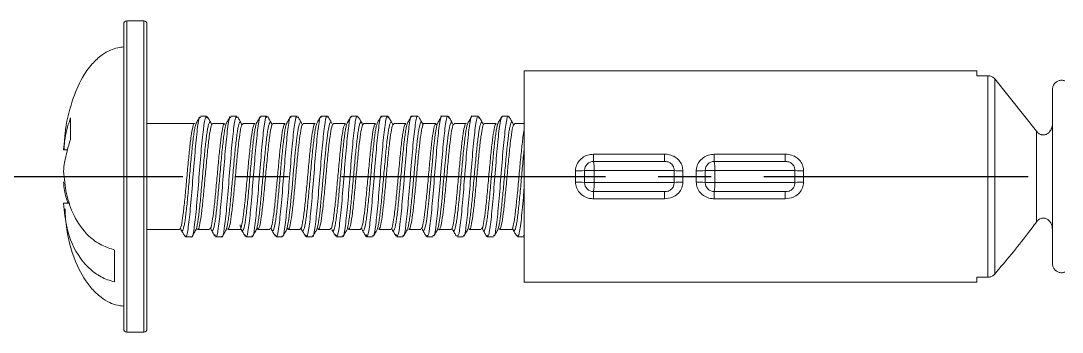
# Model space of a CAD drawing. Extents: x -3678 to -3207, y -2945 to -2057.
# Drawn here: x -3344.79 to -3310.29, y -2921.49 to -2911.19 of the extents above; entities that cross this region are included whole.
import ezdxf

# ---------------------------------------------------------------- set-up
doc = ezdxf.new("R2010")
doc.units = 0
doc.header["$LTSCALE"] = 7
doc.linetypes.add('CENTER', pattern=[2, 1.25, -0.25, 0.25, -0.25])
doc.layers.get('0').update_dxf_attribs({"color": 2, "linetype": 'CONTINUOUS'})

# ---------------------------------------------------------------- blocks, each defined once
blk = doc.blocks.new('A$C02AA7BA4')
at = {"color": 7, "linetype": 'Continuous', "lineweight": 15}
for p, q in [((0.998, 0.05), (0.998, 5.1)), ((1.333, 5.15), (1.048, 5.15)), ((1.383, 5.1), (1.383, 0.781)), ((0.117, 3.544), (0.117, 3.189)), ((2.17, 3.45), (1.383, 3.45)), ((2.371, 3.575), (2.271, 3.575)), ((2.67, 3.45), (2.472, 3.45)), ((2.871, 3.574), (2.771, 3.574)), ((3.17, 3.45), (2.972, 3.45)), ((3.371, 3.575), (3.271, 3.575)), ((3.67, 3.45), (3.472, 3.45)), ((3.871, 3.575), (3.771, 3.575)), ((4.17, 3.45), (3.972, 3.45)), ((4.67, 3.45), (4.472, 3.45)), ((5.17, 3.45), (4.972, 3.45)), ((5.67, 3.45), (5.472, 3.45)), ((6.17, 3.45), (5.972, 3.45)), ((6.67, 3.45), (6.472, 3.45)), ((7.17, 3.45), (6.972, 3.45)), ((7.631, 3.45), (7.472, 3.45)), ((0.072, 3.017), (0, 3.017)), ((0.105, 2.133), (0, 2.133)), ((1.383, 1.7), (1.92, 1.7)), ((2.021, 1.575), (2.121, 1.575)), ((2.222, 1.7), (2.42, 1.7)), ((2.521, 1.575), (2.621, 1.575)), ((2.722, 1.7), (2.92, 1.7)), ((3.021, 1.575), (3.121, 1.575)), ((3.222, 1.7), (3.42, 1.7)), ((3.521, 1.576), (3.621, 1.576)), ((3.722, 1.7), (3.92, 1.7)), ((4.222, 1.7), (4.42, 1.7)), ((4.722, 1.7), (4.92, 1.7)), ((5.222, 1.7), (5.42, 1.7)), ((5.722, 1.7), (5.92, 1.7)), ((6.222, 1.7), (6.42, 1.7)), ((6.722, 1.7), (6.92, 1.7)), ((7.222, 1.7), (7.42, 1.7)), ((0.848, 0.831), (0.848, 1.359)), ((1.383, 0.781), (1.383, 0.05)), ((1.048, 0), (1.333, 0))]:
    blk.add_line(p, q, dxfattribs=at)
at = {"color": 8, "linetype": 'Continuous', "lineweight": 15}
for p, q in [((1.048, 5.15), (1.048, 0)), ((1.333, 0.746), (1.333, 5.15)), ((1.333, 0), (1.333, 0.746))]:
    blk.add_line(p, q, dxfattribs=at)
at = {"color": 7, "linetype": 'Continuous', "lineweight": 15, "flags": 128}
for points in [[(3.691, 1.687), (3.692, 1.688), (3.706, 1.725), (3.719, 1.789), (3.732, 1.872), (3.746, 1.979), (3.759, 2.099), (3.773, 2.236), (3.786, 2.38), (3.8, 2.533), (3.813, 2.682), (3.827, 2.834), (3.84, 2.973), (3.854, 3.105), (3.867, 3.219), (3.881, 3.317), (3.894, 3.391), (3.907, 3.444), (3.921, 3.471), (3.935, 3.473), (3.948, 3.449), (3.948, 3.449)], [(4.19, 1.685), (4.19, 1.685), (4.204, 1.721), (4.217, 1.779), (4.231, 1.863), (4.244, 1.964), (4.258, 2.086), (4.271, 2.219), (4.285, 2.365), (4.298, 2.513), (4.312, 2.668), (4.325, 2.815), (4.339, 2.96), (4.352, 3.09), (4.366, 3.208), (4.379, 3.306), (4.393, 3.385), (4.406, 3.439), (4.42, 3.469), (4.433, 3.474), (4.447, 3.452), (4.447, 3.452)], [(4.371, 3.574), (4.321, 3.574), (4.271, 3.574)], [(4.871, 3.575), (4.821, 3.575), (4.771, 3.575)], [(5.371, 3.574), (5.321, 3.574), (5.271, 3.574)], [(5.871, 3.574), (5.821, 3.574), (5.771, 3.574)], [(6.203, 3.464), (6.199, 3.461), (6.186, 3.422), (6.172, 3.357), (6.159, 3.272), (6.145, 3.165), (6.132, 3.043), (6.118, 2.905), (6.105, 2.762), (6.091, 2.608), (6.078, 2.459), (6.065, 2.308), (6.051, 2.169), (6.037, 2.037), (6.024, 1.925), (6.011, 1.828), (5.997, 1.755), (5.983, 1.704), (5.97, 1.678), (5.957, 1.678), (5.944, 1.703), (5.944, 1.703)], [(6.185, 1.677), (6.198, 1.702), (6.211, 1.75), (6.225, 1.823), (6.238, 1.916), (6.252, 2.03), (6.265, 2.157), (6.279, 2.299), (6.292, 2.446), (6.306, 2.6), (6.319, 2.749), (6.333, 2.897), (6.346, 3.032), (6.36, 3.158), (6.373, 3.264), (6.387, 3.353), (6.4, 3.417), (6.414, 3.459), (6.427, 3.475), (6.441, 3.465), (6.454, 3.43), (6.454, 3.43)], [(6.371, 3.575), (6.321, 3.575), (6.271, 3.575)], [(6.871, 3.574), (6.821, 3.574), (6.771, 3.574)], [(7.371, 3.574), (7.321, 3.574), (7.271, 3.574)], [(4.021, 1.575), (4.071, 1.575), (4.121, 1.575)], [(4.521, 1.575), (4.571, 1.575), (4.621, 1.575)], [(5.021, 1.576), (5.071, 1.576), (5.121, 1.576)], [(5.521, 1.575), (5.571, 1.575), (5.621, 1.575)], [(6.021, 1.576), (6.071, 1.576), (6.121, 1.576)], [(6.521, 1.576), (6.571, 1.576), (6.621, 1.576)], [(7.021, 1.575), (7.071, 1.575), (7.121, 1.575)], [(7.521, 1.576), (7.571, 1.576), (7.621, 1.576)]]:
    blk.add_lwpolyline(points, dxfattribs=at)
at = {"color": 7, "linetype": 'Continuous', "lineweight": 15}
for centre, start, end in [((1.048, 5.1), 90, 180), ((1.333, 5.1), 0, 90), ((1.048, 0.05), 180, 270), ((1.333, 0.05), 270, 0)]:
    blk.add_arc(centre, 0.05, start, end, dxfattribs=at)
for points, knots in [([(0.998, 4.718), (0.965, 4.715), (0.89, 4.709), (0.769, 4.665), (0.621, 4.58), (0.457, 4.43), (0.279, 4.175), (0.12, 3.786), (0.026, 3.379), (0.015, 3.105), (0.011, 3.015)], [0, 0, 0, 0, 0.046105, 0.105956, 0.179369, 0.285026, 0.415944, 0.614338, 0.872731, 1, 1, 1, 1]), ([(0, 3.017), (0.016, 3.144), (0.039, 3.322), (0.1, 3.495), (0.117, 3.544)], [0, 0, 0, 0, 0.716173, 1, 1, 1, 1]), ([(1.92, 1.708), (1.922, 1.706), (1.933, 1.691), (1.952, 1.762), (1.98, 1.92), (2.006, 2.16), (2.034, 2.445), (2.06, 2.746), (2.088, 3.026), (2.114, 3.259), (2.142, 3.402), (2.16, 3.464), (2.169, 3.448), (2.17, 3.447)], [0, 0, 0, 0, 0.022327, 0.130136, 0.237936, 0.345749, 0.453533, 0.561352, 0.669136, 0.776954, 0.884738, 0.992552, 1, 1, 1, 1]), ([(2.201, 3.461), (2.2, 3.46), (2.195, 3.454), (2.185, 3.418), (2.171, 3.353), (2.157, 3.265), (2.144, 3.156), (2.131, 3.031), (2.117, 2.893), (2.103, 2.746), (2.09, 2.593), (2.077, 2.441), (2.063, 2.292), (2.05, 2.152), (2.036, 2.023), (2.023, 1.91), (2.01, 1.816), (1.996, 1.744), (1.982, 1.696), (1.969, 1.672), (1.956, 1.677), (1.946, 1.692), (1.941, 1.712), (1.94, 1.715)], [0, 0, 0, 0, 0.010285, 0.062766, 0.113723, 0.166156, 0.217152, 0.269626, 0.320596, 0.373042, 0.424025, 0.476487, 0.527469, 0.579928, 0.630895, 0.68334, 0.734341, 0.786821, 0.837782, 0.890221, 0.9412, 0.993656, 1, 1, 1, 1]), ([(2.012, 1.607), (2.016, 1.594), (2.033, 1.541), (2.063, 1.686), (2.101, 2.018), (2.14, 2.495), (2.179, 2.989), (2.217, 3.376), (2.248, 3.578), (2.266, 3.553), (2.271, 3.546)], [0, 0, 0, 0, 0.047894, 0.196369, 0.345012, 0.493626, 0.642103, 0.790767, 0.939388, 1, 1, 1, 1]), ([(2.121, 1.584), (2.122, 1.581), (2.136, 1.544), (2.163, 1.691), (2.201, 2.017), (2.24, 2.496), (2.279, 2.988), (2.317, 3.379), (2.351, 3.588), (2.372, 3.554), (2.381, 3.541)], [0, 0, 0, 0, 0.012129, 0.160729, 0.309497, 0.458235, 0.606835, 0.755622, 0.904365, 1, 1, 1, 1]), ([(2.189, 1.686), (2.192, 1.689), (2.199, 1.698), (2.21, 1.741), (2.223, 1.81), (2.237, 1.903), (2.25, 2.015), (2.264, 2.141), (2.277, 2.282), (2.29, 2.43), (2.304, 2.583), (2.318, 2.735), (2.331, 2.883), (2.344, 3.021), (2.358, 3.148), (2.372, 3.257), (2.385, 3.348), (2.398, 3.416), (2.412, 3.46), (2.426, 3.478), (2.439, 3.473), (2.447, 3.449), (2.451, 3.437)], [0, 0, 0, 0, 0.0270564, 0.0791309, 0.1297798, 0.1818974, 0.2325067, 0.2845817, 0.3352252, 0.3873374, 0.4379616, 0.4900523, 0.5406842, 0.5927842, 0.6434204, 0.6955238, 0.7461436, 0.7982313, 0.8488768, 0.90099, 0.9515996, 1, 1, 1, 1]), ([(2.259, 3.563), (2.249, 3.546), (2.229, 3.512), (2.209, 3.477), (2.199, 3.46)], [0, 0, 0, 0, 0.50015, 1, 1, 1, 1]), ([(2.472, 3.445), (2.471, 3.446), (2.461, 3.462), (2.441, 3.397), (2.415, 3.248), (2.387, 3.013), (2.362, 2.73), (2.333, 2.429), (2.308, 2.146), (2.28, 1.909), (2.254, 1.756), (2.234, 1.689), (2.224, 1.704), (2.222, 1.707)], [0, 0, 0, 0, 0.013139, 0.120927, 0.228747, 0.336534, 0.444355, 0.552141, 0.659961, 0.767745, 0.875545, 0.98334, 1, 1, 1, 1]), ([(2.441, 3.464), (2.431, 3.481), (2.411, 3.516), (2.39, 3.551), (2.38, 3.568)], [0, 0, 0, 0, 0.499754, 1, 1, 1, 1]), ([(2.702, 3.462), (2.7, 3.459), (2.694, 3.452), (2.683, 3.412), (2.67, 3.345), (2.656, 3.253), (2.643, 3.143), (2.629, 3.016), (2.615, 2.877), (2.602, 2.728), (2.589, 2.577), (2.575, 2.424), (2.562, 2.276), (2.548, 2.136), (2.535, 2.01), (2.521, 1.898), (2.508, 1.807), (2.494, 1.737), (2.481, 1.692), (2.468, 1.671), (2.454, 1.679), (2.445, 1.695), (2.44, 1.715), (2.439, 1.717)], [0, 0, 0, 0, 0.019312, 0.069988, 0.122133, 0.172868, 0.225074, 0.275751, 0.327897, 0.378629, 0.430833, 0.481517, 0.53367, 0.584396, 0.636594, 0.68729, 0.739455, 0.79017, 0.842357, 0.893067, 0.945246, 0.995947, 1, 1, 1, 1]), ([(2.508, 1.618), (2.514, 1.6), (2.533, 1.541), (2.564, 1.693), (2.603, 2.037), (2.642, 2.515), (2.68, 3.009), (2.719, 3.387), (2.749, 3.582), (2.766, 3.555), (2.771, 3.548)], [0, 0, 0, 0, 0.067989, 0.214636, 0.361243, 0.507691, 0.654332, 0.800924, 0.947357, 1, 1, 1, 1]), ([(2.621, 1.589), (2.622, 1.584), (2.637, 1.547), (2.664, 1.699), (2.703, 2.035), (2.742, 2.515), (2.78, 3.008), (2.819, 3.387), (2.849, 3.581), (2.866, 3.555), (2.871, 3.548)], [0, 0, 0, 0, 0.0196497, 0.1739816, 0.3282693, 0.4823904, 0.6367135, 0.7909869, 0.945093, 1, 1, 1, 1]), ([(2.691, 1.689), (2.692, 1.691), (2.698, 1.697), (2.708, 1.735), (2.722, 1.801), (2.735, 1.892), (2.749, 2.001), (2.762, 2.127), (2.776, 2.265), (2.789, 2.414), (2.803, 2.565), (2.816, 2.718), (2.83, 2.866), (2.843, 3.007), (2.857, 3.134), (2.87, 3.246), (2.884, 3.338), (2.897, 3.409), (2.911, 3.456), (2.924, 3.478), (2.937, 3.472), (2.948, 3.455), (2.953, 3.432), (2.954, 3.427)], [0, 0, 0, 0, 0.013781, 0.064355, 0.116395, 0.166973, 0.219017, 0.269603, 0.321656, 0.372221, 0.424253, 0.474848, 0.52691, 0.577466, 0.629488, 0.680089, 0.732156, 0.782706, 0.834722, 0.885324, 0.937394, 0.987943, 1, 1, 1, 1]), ([(2.76, 3.565), (2.75, 3.548), (2.73, 3.513), (2.71, 3.478), (2.699, 3.461)], [0, 0, 0, 0, 0.5002684, 1, 1, 1, 1]), ([(2.944, 3.458), (2.934, 3.475), (2.914, 3.51), (2.894, 3.545), (2.884, 3.562)], [0, 0, 0, 0, 0.499817, 1, 1, 1, 1]), ([(2.92, 1.704), (2.921, 1.703), (2.93, 1.687), (2.95, 1.75), (2.976, 1.897), (3.004, 2.13), (3.03, 2.412), (3.057, 2.713), (3.085, 2.997), (3.111, 3.236), (3.139, 3.391), (3.158, 3.46), (3.168, 3.445), (3.17, 3.443)], [0, 0, 0, 0, 0.010328, 0.118113, 0.225924, 0.333713, 0.441518, 0.549313, 0.657112, 0.764915, 0.872707, 0.980519, 1, 1, 1, 1]), ([(3.201, 3.461), (3.199, 3.458), (3.192, 3.449), (3.182, 3.406), (3.168, 3.335), (3.154, 3.242), (3.141, 3.129), (3.128, 3.001), (3.114, 2.86), (3.101, 2.712), (3.087, 2.559), (3.074, 2.408), (3.06, 2.259), (3.047, 2.122), (3.033, 1.996), (3.02, 1.888), (3.007, 1.798), (2.993, 1.731), (2.979, 1.688), (2.966, 1.671), (2.953, 1.679), (2.939, 1.715), (2.93, 1.749), (2.925, 1.776), (2.925, 1.777)], [0, 0, 0, 0, 0.02299, 0.072489, 0.120625, 0.170156, 0.218251, 0.26774, 0.315882, 0.365419, 0.413508, 0.462991, 0.511135, 0.560676, 0.608764, 0.658247, 0.706389, 0.755928, 0.804022, 0.853509, 0.901647, 0.951182, 0.999286, 1, 1, 1, 1]), ([(3.012, 1.61), (3.017, 1.596), (3.035, 1.544), (3.066, 1.705), (3.104, 2.054), (3.143, 2.535), (3.182, 3.027), (3.22, 3.399), (3.25, 3.587), (3.267, 3.557), (3.271, 3.549)], [0, 0, 0, 0, 0.060608, 0.20926, 0.357745, 0.506422, 0.655063, 0.803549, 0.95224, 1, 1, 1, 1]), ([(3.121, 1.591), (3.123, 1.586), (3.138, 1.549), (3.166, 1.71), (3.204, 2.052), (3.243, 2.535), (3.282, 3.026), (3.32, 3.398), (3.35, 3.586), (3.367, 3.557), (3.371, 3.549)], [0, 0, 0, 0, 0.025888, 0.1801004, 0.3341412, 0.4883828, 0.6425872, 0.7966323, 0.9508892, 1, 1, 1, 1]), ([(3.19, 1.686), (3.191, 1.687), (3.197, 1.693), (3.207, 1.729), (3.22, 1.793), (3.234, 1.88), (3.248, 1.988), (3.261, 2.112), (3.274, 2.25), (3.288, 2.396), (3.302, 2.549), (3.315, 2.701), (3.328, 2.851), (3.342, 2.991), (3.355, 3.121), (3.369, 3.234), (3.382, 3.329), (3.395, 3.402), (3.409, 3.452), (3.423, 3.477), (3.436, 3.474), (3.446, 3.459), (3.451, 3.438), (3.452, 3.434)], [0, 0, 0, 0, 0.014137, 0.066197, 0.116824, 0.168918, 0.219502, 0.271553, 0.322184, 0.374283, 0.424863, 0.476908, 0.52754, 0.579641, 0.63022, 0.682265, 0.732895, 0.784993, 0.835578, 0.887629, 0.938253, 0.990345, 1, 1, 1, 1]), ([(3.26, 3.565), (3.25, 3.548), (3.23, 3.513), (3.209, 3.479), (3.199, 3.461)], [0, 0, 0, 0, 0.500133, 1, 1, 1, 1]), ([(3.472, 3.441), (3.47, 3.444), (3.459, 3.458), (3.438, 3.385), (3.412, 3.225), (3.385, 2.983), (3.358, 2.697), (3.331, 2.396), (3.304, 2.116), (3.277, 1.888), (3.25, 1.74), (3.225, 1.681), (3.209, 1.719), (3.202, 1.736)], [0, 0, 0, 0, 0.0232883, 0.1229271, 0.2225852, 0.3222288, 0.4218812, 0.5215323, 0.6211791, 0.7208382, 0.8204799, 0.9201463, 1, 1, 1, 1]), ([(3.441, 3.463), (3.431, 3.481), (3.411, 3.515), (3.391, 3.55), (3.38, 3.568)], [0, 0, 0, 0, 0.499741, 1, 1, 1, 1]), ([(3.702, 3.461), (3.699, 3.457), (3.692, 3.446), (3.68, 3.399), (3.666, 3.326), (3.653, 3.23), (3.64, 3.116), (3.626, 2.986), (3.612, 2.845), (3.599, 2.695), (3.586, 2.542), (3.572, 2.39), (3.559, 2.244), (3.545, 2.106), (3.532, 1.983), (3.519, 1.876), (3.505, 1.79), (3.491, 1.725), (3.478, 1.685), (3.465, 1.671), (3.451, 1.681), (3.442, 1.708), (3.438, 1.722)], [0, 0, 0, 0, 0.030786, 0.081174, 0.133021, 0.183417, 0.235275, 0.285676, 0.337537, 0.387919, 0.439761, 0.490172, 0.542044, 0.592415, 0.644247, 0.694665, 0.746544, 0.796909, 0.848733, 0.899154, 0.951037, 1, 1, 1, 1]), ([(3.508, 1.617), (3.515, 1.599), (3.535, 1.546), (3.567, 1.714), (3.606, 2.071), (3.645, 2.555), (3.683, 3.045), (3.722, 3.411), (3.751, 3.589), (3.768, 3.558), (3.771, 3.55)], [0, 0, 0, 0, 0.0788, 0.225184, 0.371769, 0.518322, 0.664721, 0.811317, 0.957877, 1, 1, 1, 1]), ([(3.621, 1.594), (3.624, 1.588), (3.639, 1.554), (3.667, 1.719), (3.706, 2.069), (3.745, 2.555), (3.783, 3.044), (3.822, 3.411), (3.851, 3.589), (3.868, 3.558), (3.871, 3.551)], [0, 0, 0, 0, 0.030822, 0.18489, 0.339171, 0.493417, 0.647501, 0.801792, 0.956043, 1, 1, 1, 1]), ([(3.76, 3.565), (3.75, 3.548), (3.73, 3.513), (3.71, 3.478), (3.699, 3.461)], [0, 0, 0, 0, 0.5002892, 1, 1, 1, 1]), ([(3.945, 3.457), (3.935, 3.475), (3.914, 3.51), (3.894, 3.544), (3.884, 3.562)], [0, 0, 0, 0, 0.499791, 1, 1, 1, 1]), ([(4.202, 3.463), (4.199, 3.458), (4.191, 3.444), (4.178, 3.393), (4.165, 3.316), (4.152, 3.218), (4.138, 3.102), (4.124, 2.971), (4.111, 2.828), (4.098, 2.678), (4.084, 2.525), (4.07, 2.374), (4.057, 2.228), (4.044, 2.092), (4.03, 1.97), (4.017, 1.866), (4.003, 1.781), (3.99, 1.72), (3.977, 1.682), (3.963, 1.671), (3.951, 1.681), (3.944, 1.704), (3.941, 1.714)], [0, 0, 0, 0, 0.038589, 0.090914, 0.14182, 0.194203, 0.245062, 0.297395, 0.348295, 0.400671, 0.451543, 0.503888, 0.554776, 0.607139, 0.658025, 0.710385, 0.761258, 0.813606, 0.864503, 0.916875, 0.967735, 1, 1, 1, 1]), ([(4.012, 1.611), (4.018, 1.596), (4.037, 1.551), (4.069, 1.725), (4.108, 2.09), (4.146, 2.576), (4.185, 3.064), (4.223, 3.421), (4.252, 3.593), (4.268, 3.56), (4.271, 3.553)], [0, 0, 0, 0, 0.0714737, 0.2204191, 0.3693306, 0.5180811, 0.6670282, 0.815936, 0.9646755, 1, 1, 1, 1]), ([(4.121, 1.597), (4.124, 1.591), (4.14, 1.557), (4.169, 1.729), (4.208, 2.088), (4.246, 2.575), (4.285, 3.063), (4.323, 3.42), (4.352, 3.592), (4.368, 3.56), (4.371, 3.554)], [0, 0, 0, 0, 0.037813, 0.192209, 0.346569, 0.500761, 0.655156, 0.80951, 0.963689, 1, 1, 1, 1]), ([(4.261, 3.566), (4.251, 3.549), (4.23, 3.514), (4.21, 3.48), (4.2, 3.462)], [0, 0, 0, 0, 0.500138, 1, 1, 1, 1]), ([(4.441, 3.463), (4.431, 3.481), (4.411, 3.516), (4.39, 3.55), (4.38, 3.568)], [0, 0, 0, 0, 0.499759, 1, 1, 1, 1]), ([(4.717, 3.474), (4.713, 3.474), (4.704, 3.474), (4.691, 3.441), (4.677, 3.385), (4.663, 3.306), (4.65, 3.206), (4.636, 3.088), (4.623, 2.955), (4.61, 2.812), (4.596, 2.661), (4.582, 2.508), (4.569, 2.357), (4.556, 2.213), (4.542, 2.078), (4.528, 1.958), (4.515, 1.855), (4.502, 1.773), (4.488, 1.714), (4.475, 1.68), (4.462, 1.67), (4.454, 1.684), (4.45, 1.69)], [0, 0, 0, 0, 0.049608, 0.100654, 0.150313, 0.201412, 0.251015, 0.302056, 0.351716, 0.402817, 0.452421, 0.503462, 0.55312, 0.604218, 0.653828, 0.704875, 0.754528, 0.805621, 0.855243, 0.906301, 0.955944, 1, 1, 1, 1]), ([(4.508, 1.616), (4.516, 1.598), (4.537, 1.549), (4.57, 1.737), (4.609, 2.108), (4.648, 2.596), (4.686, 3.081), (4.725, 3.431), (4.753, 3.597), (4.769, 3.562), (4.771, 3.556)], [0, 0, 0, 0, 0.090596, 0.237347, 0.383933, 0.530709, 0.677443, 0.824016, 0.970787, 1, 1, 1, 1]), ([(4.621, 1.599), (4.625, 1.592), (4.641, 1.56), (4.67, 1.741), (4.709, 2.106), (4.748, 2.595), (4.786, 3.08), (4.825, 3.43), (4.853, 3.597), (4.868, 3.562), (4.871, 3.556)], [0, 0, 0, 0, 0.044244, 0.198513, 0.352609, 0.506905, 0.661157, 0.815241, 0.969535, 1, 1, 1, 1]), ([(4.691, 1.687), (4.695, 1.695), (4.703, 1.712), (4.716, 1.768), (4.729, 1.849), (4.743, 1.949), (4.757, 2.069), (4.77, 2.202), (4.783, 2.347), (4.797, 2.497), (4.811, 2.65), (4.824, 2.8), (4.837, 2.945), (4.851, 3.079), (4.865, 3.198), (4.878, 3.299), (4.891, 3.381), (4.904, 3.438), (4.918, 3.472), (4.932, 3.478), (4.943, 3.465), (4.95, 3.44), (4.953, 3.43)], [0, 0, 0, 0, 0.04327, 0.095417, 0.146104, 0.198259, 0.248924, 0.301059, 0.351754, 0.403919, 0.454574, 0.506698, 0.557399, 0.609569, 0.660219, 0.712337, 0.763039, 0.815212, 0.865861, 0.917977, 0.968678, 1, 1, 1, 1]), ([(4.76, 3.565), (4.75, 3.547), (4.729, 3.513), (4.709, 3.478), (4.699, 3.46)], [0, 0, 0, 0, 0.500284, 1, 1, 1, 1]), ([(4.945, 3.457), (4.935, 3.475), (4.914, 3.509), (4.894, 3.544), (4.884, 3.561)], [0, 0, 0, 0, 0.499754, 1, 1, 1, 1]), ([(5.203, 3.466), (5.203, 3.466), (5.198, 3.463), (5.189, 3.434), (5.175, 3.378), (5.162, 3.296), (5.149, 3.194), (5.135, 3.073), (5.121, 2.94), (5.108, 2.794), (5.095, 2.644), (5.081, 2.491), (5.068, 2.341), (5.054, 2.196), (5.041, 2.064), (5.027, 1.945), (5.014, 1.845), (5, 1.765), (4.987, 1.709), (4.973, 1.677), (4.96, 1.672), (4.947, 1.688), (4.94, 1.716), (4.936, 1.728)], [0, 0, 0, 0, 0.000661, 0.050637, 0.102061, 0.152015, 0.203418, 0.253403, 0.304838, 0.354782, 0.406173, 0.456166, 0.507607, 0.557545, 0.608931, 0.658925, 0.71037, 0.760307, 0.811691, 0.861685, 0.913128, 0.96307, 1, 1, 1, 1]), ([(5.012, 1.611), (5.019, 1.596), (5.039, 1.556), (5.072, 1.749), (5.111, 2.126), (5.149, 2.616), (5.188, 3.099), (5.226, 3.442), (5.254, 3.6), (5.269, 3.563), (5.271, 3.558)], [0, 0, 0, 0, 0.084362, 0.232715, 0.38126, 0.529778, 0.678138, 0.826699, 0.97523, 1, 1, 1, 1]), ([(5.121, 1.601), (5.125, 1.594), (5.142, 1.565), (5.172, 1.752), (5.211, 2.123), (5.249, 2.615), (5.288, 3.096), (5.326, 3.446), (5.357, 3.604), (5.375, 3.554), (5.38, 3.54)], [0, 0, 0, 0, 0.047689, 0.196379, 0.345263, 0.494121, 0.642821, 0.791722, 0.940593, 1, 1, 1, 1]), ([(5.191, 1.688), (5.194, 1.694), (5.202, 1.709), (5.215, 1.761), (5.228, 1.838), (5.241, 1.938), (5.255, 2.054), (5.269, 2.187), (5.282, 2.33), (5.295, 2.48), (5.309, 2.633), (5.323, 2.785), (5.336, 2.929), (5.349, 3.065), (5.362, 3.185), (5.376, 3.29), (5.39, 3.372), (5.403, 3.433), (5.416, 3.469), (5.43, 3.479), (5.443, 3.466), (5.451, 3.438), (5.455, 3.425)], [0, 0, 0, 0, 0.039156, 0.089438, 0.141177, 0.191506, 0.243293, 0.29357, 0.345304, 0.395633, 0.447422, 0.497699, 0.549432, 0.599759, 0.651545, 0.701829, 0.753568, 0.803889, 0.855669, 0.905964, 0.957715, 1, 1, 1, 1]), ([(5.261, 3.566), (5.251, 3.549), (5.231, 3.514), (5.21, 3.48), (5.2, 3.462)], [0, 0, 0, 0, 0.500169, 1, 1, 1, 1]), ([(5.441, 3.464), (5.431, 3.482), (5.41, 3.517), (5.39, 3.551), (5.38, 3.569)], [0, 0, 0, 0, 0.499781, 1, 1, 1, 1]), ([(5.7, 3.462), (5.696, 3.452), (5.687, 3.431), (5.674, 3.369), (5.661, 3.286), (5.647, 3.181), (5.633, 3.06), (5.62, 2.923), (5.607, 2.778), (5.593, 2.626), (5.579, 2.474), (5.566, 2.324), (5.553, 2.181), (5.539, 2.049), (5.526, 1.933), (5.512, 1.835), (5.499, 1.758), (5.485, 1.704), (5.472, 1.675), (5.458, 1.674), (5.447, 1.688), (5.441, 1.712), (5.439, 1.719)], [0, 0, 0, 0, 0.0493453, 0.1002946, 0.1527216, 0.2036464, 0.2560464, 0.3069826, 0.3593959, 0.4103343, 0.4627485, 0.5136699, 0.5660679, 0.617017, 0.6694426, 0.7203526, 0.7727387, 0.8236952, 0.8761289, 0.927032, 0.9794107, 1, 1, 1, 1]), ([(5.508, 1.613), (5.517, 1.596), (5.539, 1.555), (5.574, 1.759), (5.612, 2.145), (5.651, 2.636), (5.689, 3.117), (5.728, 3.451), (5.755, 3.603), (5.769, 3.566), (5.771, 3.563)], [0, 0, 0, 0, 0.102577, 0.249374, 0.396144, 0.542756, 0.689561, 0.836336, 0.982946, 1, 1, 1, 1]), ([(5.621, 1.603), (5.626, 1.595), (5.643, 1.568), (5.674, 1.762), (5.712, 2.142), (5.751, 2.634), (5.789, 3.116), (5.828, 3.45), (5.855, 3.603), (5.869, 3.566), (5.871, 3.563)], [0, 0, 0, 0, 0.055926, 0.210376, 0.364798, 0.519051, 0.673508, 0.827932, 0.982181, 1, 1, 1, 1]), ([(5.69, 1.687), (5.693, 1.692), (5.701, 1.705), (5.713, 1.754), (5.727, 1.829), (5.74, 1.925), (5.753, 2.041), (5.767, 2.171), (5.78, 2.314), (5.794, 2.463), (5.807, 2.616), (5.82, 2.767), (5.834, 2.914), (5.848, 3.05), (5.861, 3.173), (5.874, 3.278), (5.888, 3.365), (5.902, 3.427), (5.915, 3.466), (5.928, 3.479), (5.942, 3.468), (5.951, 3.439), (5.955, 3.425)], [0, 0, 0, 0, 0.034433, 0.086026, 0.136115, 0.187655, 0.237791, 0.289382, 0.339478, 0.391025, 0.441155, 0.492738, 0.542846, 0.594406, 0.644525, 0.696098, 0.746219, 0.797792, 0.847899, 0.89946, 0.94959, 1, 1, 1, 1]), ([(5.759, 3.563), (5.749, 3.546), (5.729, 3.511), (5.708, 3.476), (5.698, 3.459)], [0, 0, 0, 0, 0.500265, 1, 1, 1, 1]), ([(5.972, 3.449), (5.972, 3.45), (5.963, 3.466), (5.945, 3.407), (5.917, 3.269), (5.892, 3.041), (5.863, 2.763), (5.838, 2.462), (5.81, 2.175), (5.784, 1.931), (5.756, 1.768), (5.736, 1.693), (5.725, 1.707), (5.722, 1.71)], [0, 0, 0, 0, 0.001494, 0.109308, 0.217088, 0.324902, 0.432681, 0.540491, 0.648271, 0.756075, 0.863859, 0.971656, 1, 1, 1, 1]), ([(5.945, 3.458), (5.934, 3.475), (5.914, 3.51), (5.894, 3.545), (5.884, 3.562)], [0, 0, 0, 0, 0.4997332, 1, 1, 1, 1]), ([(5.92, 1.709), (5.927, 1.711), (5.942, 1.716), (5.968, 1.839), (5.994, 2.045), (6.022, 2.314), (6.048, 2.612), (6.076, 2.906), (6.102, 3.162), (6.129, 3.35), (6.155, 3.456), (6.173, 3.444), (6.181, 3.438)], [0, 0, 0, 0, 0.078494, 0.181549, 0.284636, 0.38769, 0.490776, 0.59383, 0.69691, 0.799967, 0.903042, 1, 1, 1, 1]), ([(6.021, 1.603), (6.026, 1.596), (6.044, 1.572), (6.075, 1.776), (6.114, 2.162), (6.152, 2.656), (6.191, 3.134), (6.229, 3.46), (6.256, 3.607), (6.27, 3.569), (6.271, 3.567)], [0, 0, 0, 0, 0.06244, 0.216752, 0.370891, 0.525231, 0.679536, 0.833661, 0.987983, 1, 1, 1, 1]), ([(6.121, 1.604), (6.126, 1.596), (6.144, 1.571), (6.175, 1.775), (6.214, 2.161), (6.252, 2.655), (6.291, 3.131), (6.329, 3.464), (6.359, 3.61), (6.376, 3.556), (6.381, 3.542)], [0, 0, 0, 0, 0.0602156, 0.2087999, 0.3572175, 0.505827, 0.6544029, 0.8028064, 0.9514, 1, 1, 1, 1]), ([(6.261, 3.568), (6.251, 3.55), (6.231, 3.516), (6.211, 3.481), (6.201, 3.464)], [0, 0, 0, 0, 0.500189, 1, 1, 1, 1]), ([(6.441, 3.464), (6.431, 3.481), (6.411, 3.516), (6.39, 3.551), (6.38, 3.568)], [0, 0, 0, 0, 0.499762, 1, 1, 1, 1]), ([(6.42, 1.708), (6.422, 1.706), (6.433, 1.691), (6.452, 1.762), (6.48, 1.919), (6.506, 2.159), (6.533, 2.444), (6.56, 2.745), (6.587, 3.026), (6.614, 3.258), (6.641, 3.402), (6.66, 3.464), (6.669, 3.448), (6.67, 3.447)], [0, 0, 0, 0, 0.021959, 0.129776, 0.237561, 0.345371, 0.453159, 0.560964, 0.668757, 0.776555, 0.884357, 0.992149, 1, 1, 1, 1]), ([(6.7, 3.461), (6.7, 3.46), (6.694, 3.454), (6.684, 3.418), (6.67, 3.353), (6.657, 3.264), (6.644, 3.155), (6.63, 3.03), (6.617, 2.892), (6.603, 2.745), (6.59, 2.592), (6.577, 2.44), (6.563, 2.291), (6.549, 2.151), (6.536, 2.022), (6.523, 1.91), (6.509, 1.816), (6.495, 1.744), (6.482, 1.696), (6.469, 1.672), (6.455, 1.677), (6.445, 1.692), (6.44, 1.712), (6.44, 1.714)], [0, 0, 0, 0, 0.0089, 0.06148, 0.112534, 0.165067, 0.216172, 0.268759, 0.319807, 0.372335, 0.423442, 0.476031, 0.52708, 0.579607, 0.630712, 0.683299, 0.734353, 0.786886, 0.837986, 0.890568, 0.941633, 0.994178, 1, 1, 1, 1]), ([(6.521, 1.604), (6.527, 1.598), (6.545, 1.577), (6.577, 1.788), (6.615, 2.181), (6.654, 2.676), (6.692, 3.151), (6.731, 3.47), (6.757, 3.61), (6.771, 3.571), (6.771, 3.569)], [0, 0, 0, 0, 0.067903, 0.221936, 0.376164, 0.530357, 0.684379, 0.838609, 0.992816, 1, 1, 1, 1]), ([(6.621, 1.604), (6.627, 1.598), (6.645, 1.576), (6.677, 1.787), (6.715, 2.179), (6.754, 2.675), (6.792, 3.147), (6.831, 3.476), (6.862, 3.612), (6.879, 3.551), (6.884, 3.534)], [0, 0, 0, 0, 0.06462, 0.211149, 0.357864, 0.504547, 0.651068, 0.797788, 0.944486, 1, 1, 1, 1]), ([(6.69, 1.688), (6.692, 1.69), (6.699, 1.699), (6.71, 1.74), (6.724, 1.81), (6.737, 1.902), (6.75, 2.014), (6.764, 2.141), (6.778, 2.281), (6.791, 2.429), (6.804, 2.582), (6.818, 2.734), (6.832, 2.882), (6.845, 3.02), (6.858, 3.147), (6.872, 3.256), (6.886, 3.347), (6.899, 3.415), (6.912, 3.46), (6.925, 3.478), (6.939, 3.473), (6.948, 3.449), (6.952, 3.437)], [0, 0, 0, 0, 0.023248, 0.075549, 0.126354, 0.178633, 0.22947, 0.281779, 0.332575, 0.384844, 0.435685, 0.488001, 0.538791, 0.591053, 0.641896, 0.694214, 0.745003, 0.797265, 0.848106, 0.900421, 0.951216, 1, 1, 1, 1]), ([(6.759, 3.563), (6.749, 3.546), (6.729, 3.511), (6.708, 3.476), (6.698, 3.459)], [0, 0, 0, 0, 0.500288, 1, 1, 1, 1]), ([(6.972, 3.445), (6.971, 3.446), (6.961, 3.462), (6.942, 3.397), (6.915, 3.247), (6.888, 3.012), (6.861, 2.729), (6.834, 2.428), (6.807, 2.145), (6.78, 1.908), (6.754, 1.756), (6.734, 1.689), (6.723, 1.704), (6.722, 1.706)], [0, 0, 0, 0, 0.013492, 0.1213, 0.229093, 0.336894, 0.444696, 0.552491, 0.660302, 0.768092, 0.875911, 0.983698, 1, 1, 1, 1]), ([(6.945, 3.458), (6.935, 3.475), (6.914, 3.51), (6.894, 3.545), (6.884, 3.562)], [0, 0, 0, 0, 0.499731, 1, 1, 1, 1]), ([(7.203, 3.464), (7.201, 3.461), (7.194, 3.453), (7.183, 3.412), (7.17, 3.344), (7.156, 3.252), (7.142, 3.142), (7.129, 3.015), (7.116, 2.876), (7.102, 2.727), (7.088, 2.576), (7.075, 2.423), (7.062, 2.275), (7.048, 2.135), (7.035, 2.009), (7.021, 1.898), (7.008, 1.807), (6.994, 1.737), (6.981, 1.692), (6.967, 1.671), (6.954, 1.679), (6.945, 1.695), (6.94, 1.715), (6.94, 1.717)], [0, 0, 0, 0, 0.026575, 0.076926, 0.128737, 0.179094, 0.23091, 0.281247, 0.333044, 0.383411, 0.435238, 0.485564, 0.537349, 0.587723, 0.639558, 0.689878, 0.741657, 0.792034, 0.843872, 0.894191, 0.945967, 0.996343, 1, 1, 1, 1]), ([(7.011, 1.606), (7.021, 1.595), (7.043, 1.568), (7.078, 1.797), (7.117, 2.201), (7.155, 2.698), (7.194, 3.162), (7.232, 3.505), (7.258, 3.551), (7.271, 3.573)], [0, 0, 0, 0, 0.108928, 0.257683, 0.40642, 0.554993, 0.703764, 0.852511, 1, 1, 1, 1]), ([(7.121, 1.605), (7.127, 1.599), (7.146, 1.58), (7.178, 1.798), (7.217, 2.198), (7.255, 2.694), (7.294, 3.166), (7.332, 3.482), (7.362, 3.613), (7.378, 3.557), (7.381, 3.545)], [0, 0, 0, 0, 0.071116, 0.219714, 0.368293, 0.51671, 0.665324, 0.813914, 0.962335, 1, 1, 1, 1]), ([(7.192, 1.69), (7.193, 1.691), (7.198, 1.698), (7.208, 1.735), (7.222, 1.8), (7.236, 1.891), (7.249, 2), (7.262, 2.126), (7.276, 2.264), (7.29, 2.413), (7.303, 2.564), (7.316, 2.717), (7.33, 2.865), (7.343, 3.006), (7.357, 3.133), (7.37, 3.246), (7.383, 3.338), (7.397, 3.409), (7.411, 3.456), (7.424, 3.478), (7.437, 3.473), (7.447, 3.455), (7.453, 3.432), (7.454, 3.427)], [0, 0, 0, 0, 0.011845, 0.062514, 0.114651, 0.165267, 0.21735, 0.268019, 0.320157, 0.370774, 0.422857, 0.473524, 0.52566, 0.576283, 0.628373, 0.679033, 0.731163, 0.781798, 0.833899, 0.88455, 0.936669, 0.987318, 1, 1, 1, 1]), ([(7.262, 3.568), (7.252, 3.551), (7.232, 3.516), (7.211, 3.482), (7.201, 3.464)], [0, 0, 0, 0, 0.500187, 1, 1, 1, 1]), ([(7.441, 3.463), (7.431, 3.48), (7.411, 3.515), (7.391, 3.55), (7.381, 3.567)], [0, 0, 0, 0, 0.499774, 1, 1, 1, 1]), ([(2.42, 1.711), (2.426, 1.711), (2.441, 1.71), (2.464, 1.822), (2.492, 2.019), (2.518, 2.283), (2.546, 2.579), (2.572, 2.875), (2.6, 3.138), (2.626, 3.333), (2.65, 3.441), (2.665, 3.439), (2.67, 3.438)], [0, 0, 0, 0, 0.070354, 0.178142, 0.285894, 0.393681, 0.501433, 0.609213, 0.716968, 0.824742, 0.932502, 1, 1, 1, 1]), ([(2.972, 3.439), (2.966, 3.439), (2.951, 3.439), (2.927, 3.324), (2.9, 3.125), (2.873, 2.86), (2.846, 2.563), (2.82, 2.268), (2.792, 2.006), (2.766, 1.813), (2.741, 1.708), (2.727, 1.711), (2.722, 1.712)], [0, 0, 0, 0, 0.073201, 0.180971, 0.288733, 0.396511, 0.504268, 0.612054, 0.719808, 0.827597, 0.93535, 1, 1, 1, 1]), ([(3.42, 1.712), (3.425, 1.71), (3.439, 1.705), (3.461, 1.805), (3.489, 1.992), (3.515, 2.251), (3.543, 2.545), (3.569, 2.843), (3.597, 3.111), (3.623, 3.315), (3.648, 3.436), (3.664, 3.439), (3.67, 3.44)], [0, 0, 0, 0, 0.058256, 0.166022, 0.27379, 0.381564, 0.489326, 0.597108, 0.704865, 0.812655, 0.920409, 1, 1, 1, 1]), ([(3.972, 3.442), (3.965, 3.439), (3.948, 3.433), (3.924, 3.306), (3.896, 3.098), (3.871, 2.828), (3.843, 2.529), (3.817, 2.236), (3.789, 1.981), (3.762, 1.795), (3.735, 1.691), (3.718, 1.706), (3.709, 1.713)], [0, 0, 0, 0, 0.080984, 0.183347, 0.285675, 0.388033, 0.490363, 0.592715, 0.695049, 0.797395, 0.899736, 1, 1, 1, 1]), ([(3.92, 1.701), (3.929, 1.71), (3.947, 1.728), (3.973, 1.878), (4.001, 2.101), (4.027, 2.379), (4.055, 2.679), (4.081, 2.967), (4.109, 3.212), (4.135, 3.378), (4.156, 3.456), (4.167, 3.443), (4.17, 3.44)], [0, 0, 0, 0, 0.106119, 0.213923, 0.321698, 0.429508, 0.537282, 0.64509, 0.752864, 0.860667, 0.968444, 1, 1, 1, 1]), ([(4.472, 3.439), (4.469, 3.442), (4.457, 3.454), (4.436, 3.372), (4.408, 3.201), (4.382, 2.953), (4.354, 2.663), (4.329, 2.363), (4.3, 2.088), (4.275, 1.866), (4.247, 1.732), (4.227, 1.682), (4.216, 1.709), (4.214, 1.714)], [0, 0, 0, 0, 0.036038, 0.140338, 0.244614, 0.34892, 0.453194, 0.557502, 0.661774, 0.766078, 0.870352, 0.974649, 1, 1, 1, 1]), ([(4.42, 1.712), (4.424, 1.709), (4.436, 1.7), (4.459, 1.789), (4.485, 1.967), (4.513, 2.22), (4.539, 2.511), (4.567, 2.81), (4.593, 3.083), (4.62, 3.296), (4.646, 3.43), (4.662, 3.439), (4.67, 3.444)], [0, 0, 0, 0, 0.046156, 0.153916, 0.26171, 0.369471, 0.47726, 0.585024, 0.692805, 0.800575, 0.908351, 1, 1, 1, 1]), ([(4.972, 3.446), (4.964, 3.44), (4.947, 3.427), (4.921, 3.287), (4.894, 3.07), (4.867, 2.795), (4.84, 2.496), (4.813, 2.205), (4.787, 1.955), (4.759, 1.782), (4.738, 1.698), (4.726, 1.709), (4.722, 1.712)], [0, 0, 0, 0, 0.09732, 0.2051, 0.312882, 0.420656, 0.528447, 0.636216, 0.744014, 0.85178, 0.959581, 1, 1, 1, 1]), ([(4.92, 1.706), (4.928, 1.711), (4.944, 1.722), (4.971, 1.858), (4.997, 2.072), (5.024, 2.346), (5.052, 2.645), (5.078, 2.937), (5.106, 3.188), (5.132, 3.364), (5.154, 3.451), (5.166, 3.441), (5.17, 3.438)], [0, 0, 0, 0, 0.094131, 0.201899, 0.309681, 0.417455, 0.525231, 0.633012, 0.740783, 0.848573, 0.956338, 1, 1, 1, 1]), ([(5.472, 3.438), (5.468, 3.44), (5.455, 3.449), (5.433, 3.357), (5.405, 3.176), (5.379, 2.922), (5.352, 2.63), (5.325, 2.331), (5.298, 2.059), (5.271, 1.849), (5.246, 1.719), (5.229, 1.711), (5.222, 1.707)], [0, 0, 0, 0, 0.049358, 0.157146, 0.264906, 0.372687, 0.480452, 0.588226, 0.695999, 0.803768, 0.91155, 1, 1, 1, 1]), ([(5.42, 1.711), (5.423, 1.708), (5.435, 1.695), (5.456, 1.775), (5.482, 1.943), (5.51, 2.189), (5.536, 2.478), (5.564, 2.778), (5.59, 3.055), (5.618, 3.276), (5.643, 3.423), (5.661, 3.44), (5.67, 3.448)], [0, 0, 0, 0, 0.034041, 0.141824, 0.249615, 0.357393, 0.465193, 0.572966, 0.680772, 0.788543, 0.896349, 1, 1, 1, 1]), ([(6.472, 3.438), (6.467, 3.439), (6.453, 3.444), (6.43, 3.341), (6.403, 3.151), (6.376, 2.891), (6.35, 2.596), (6.322, 2.298), (6.296, 2.033), (6.268, 1.826), (6.242, 1.716), (6.223, 1.678), (6.214, 1.705), (6.214, 1.706)], [0, 0, 0, 0, 0.059459, 0.163696, 0.267951, 0.372184, 0.476445, 0.580675, 0.684939, 0.789168, 0.893428, 0.997658, 1, 1, 1, 1]), ([(6.92, 1.711), (6.926, 1.711), (6.941, 1.71), (6.964, 1.821), (6.991, 2.018), (7.018, 2.282), (7.045, 2.578), (7.073, 2.874), (7.099, 3.137), (7.127, 3.332), (7.149, 3.441), (7.164, 3.439), (7.17, 3.438)], [0, 0, 0, 0, 0.069985, 0.177756, 0.28552, 0.393285, 0.501056, 0.608815, 0.716595, 0.824349, 0.932136, 1, 1, 1, 1]), ([(7.472, 3.439), (7.466, 3.439), (7.451, 3.438), (7.426, 3.324), (7.401, 3.124), (7.373, 2.859), (7.347, 2.562), (7.319, 2.267), (7.292, 2.005), (7.265, 1.813), (7.242, 1.707), (7.228, 1.711), (7.222, 1.712)], [0, 0, 0, 0, 0.073584, 0.181337, 0.28912, 0.396875, 0.504651, 0.61241, 0.72018, 0.827947, 0.935711, 1, 1, 1, 1]), ([(7.42, 1.704), (7.421, 1.703), (7.431, 1.687), (7.449, 1.75), (7.477, 1.896), (7.503, 2.13), (7.531, 2.411), (7.557, 2.712), (7.585, 2.996), (7.608, 3.213), (7.624, 3.312), (7.631, 3.346)], [0, 0, 0, 0, 0.0093893, 0.1113688, 0.2133335, 0.3153208, 0.4172816, 0.5192742, 0.6212335, 0.723226, 0.798326, 0.798326, 0.798326, 0.798326]), ([(0.117, 3.189), (0.078, 3.063), (0.024, 2.888), (0.005, 2.71), (0, 2.661)], [0, 0, 0, 0, 0.724801, 1, 1, 1, 1]), ([(7.631, 3.032), (7.63, 3.02), (7.624, 2.965), (7.614, 2.859), (7.6, 2.711), (7.587, 2.558), (7.574, 2.406), (7.56, 2.258), (7.546, 2.121), (7.533, 1.995), (7.52, 1.887), (7.506, 1.797), (7.492, 1.731), (7.479, 1.688), (7.466, 1.671), (7.453, 1.678), (7.445, 1.702), (7.441, 1.713)], [0.2893, 0.2893, 0.2893, 0.2893, 0.3025259, 0.3522112, 0.4033356, 0.4530344, 0.5041746, 0.5538733, 0.6050118, 0.654696, 0.705821, 0.7555304, 0.8066804, 0.8563531, 0.9074662, 0.9571831, 1, 1, 1, 1]), ([(0, 2.661), (0.012, 2.538), (0.037, 2.29), (0.158, 1.922), (0.359, 1.626), (0.61, 1.436), (0.776, 1.382), (0.848, 1.359)], [0, 0, 0, 0, 0.244302, 0.494045, 0.745466, 0.888428, 1, 1, 1, 1]), ([(0.072, 2.133), (0.051, 2.203), (0.016, 2.32), (0.005, 2.44), (0, 2.489)], [0, 0, 0, 0, 0.590384, 1, 1, 1, 1]), ([(7.509, 1.603), (7.52, 1.592), (7.543, 1.567), (7.58, 1.811), (7.61, 2.128), (7.627, 2.335), (7.631, 2.387)], [0, 0, 0, 0, 0.1232775, 0.2705733, 0.417704, 0.465943, 0.465943, 0.465943, 0.465943]), ([(0.848, 0.831), (0.808, 0.842), (0.688, 0.876), (0.474, 0.998), (0.208, 1.28), (0.047, 1.684), (0.015, 1.995), (0, 2.133)], [0, 0, 0, 0, 0.060269, 0.181641, 0.380146, 0.724553, 1, 1, 1, 1]), ([(0.026, 2.042), (0.032, 1.928), (0.049, 1.605), (0.188, 1.145), (0.407, 0.77), (0.609, 0.58), (0.754, 0.491), (0.883, 0.442), (0.963, 0.435), (0.998, 0.432)], [0, 0, 0, 0, 0.167825, 0.477248, 0.698343, 0.798812, 0.881713, 0.948807, 1, 1, 1, 1]), ([(1.952, 1.686), (1.962, 1.668), (1.982, 1.634), (2.002, 1.599), (2.012, 1.582)], [0, 0, 0, 0, 0.499813, 1, 1, 1, 1]), ([(2.131, 1.583), (2.141, 1.6), (2.161, 1.635), (2.181, 1.669), (2.191, 1.687)], [0, 0, 0, 0, 0.500155, 1, 1, 1, 1]), ([(2.447, 1.692), (2.458, 1.675), (2.478, 1.64), (2.498, 1.605), (2.508, 1.588)], [0, 0, 0, 0, 0.499785, 1, 1, 1, 1]), ([(2.633, 1.586), (2.643, 1.604), (2.663, 1.639), (2.683, 1.673), (2.694, 1.691)], [0, 0, 0, 0, 0.500276, 1, 1, 1, 1]), ([(2.951, 1.686), (2.961, 1.669), (2.982, 1.634), (3.002, 1.6), (3.012, 1.582)], [0, 0, 0, 0, 0.499779, 1, 1, 1, 1]), ([(3.131, 1.583), (3.141, 1.6), (3.161, 1.635), (3.182, 1.67), (3.192, 1.687)], [0, 0, 0, 0, 0.500157, 1, 1, 1, 1]), ([(3.448, 1.692), (3.458, 1.675), (3.478, 1.64), (3.498, 1.605), (3.508, 1.588)], [0, 0, 0, 0, 0.499786, 1, 1, 1, 1]), ([(3.633, 1.586), (3.643, 1.604), (3.663, 1.638), (3.684, 1.673), (3.694, 1.691)], [0, 0, 0, 0, 0.500275, 1, 1, 1, 1]), ([(3.951, 1.685), (3.962, 1.668), (3.982, 1.633), (4.002, 1.599), (4.012, 1.581)], [0, 0, 0, 0, 0.499779, 1, 1, 1, 1]), ([(4.132, 1.585), (4.142, 1.602), (4.162, 1.637), (4.182, 1.671), (4.192, 1.689)], [0, 0, 0, 0, 0.5001589, 1, 1, 1, 1]), ([(4.448, 1.692), (4.458, 1.675), (4.478, 1.64), (4.498, 1.606), (4.508, 1.589)], [0, 0, 0, 0, 0.499783, 1, 1, 1, 1]), ([(4.632, 1.585), (4.642, 1.602), (4.663, 1.637), (4.683, 1.672), (4.693, 1.689)], [0, 0, 0, 0, 0.500281, 1, 1, 1, 1]), ([(4.951, 1.686), (4.961, 1.669), (4.981, 1.634), (5.002, 1.599), (5.012, 1.582)], [0, 0, 0, 0, 0.499761, 1, 1, 1, 1]), ([(5.132, 1.586), (5.142, 1.603), (5.163, 1.637), (5.183, 1.672), (5.193, 1.689)], [0, 0, 0, 0, 0.5001483, 1, 1, 1, 1]), ([(5.448, 1.692), (5.458, 1.675), (5.478, 1.64), (5.498, 1.606), (5.508, 1.588)], [0, 0, 0, 0, 0.499796, 1, 1, 1, 1]), ([(5.631, 1.584), (5.642, 1.601), (5.662, 1.636), (5.682, 1.671), (5.692, 1.688)], [0, 0, 0, 0, 0.5003182, 1, 1, 1, 1]), ([(5.951, 1.687), (5.961, 1.67), (5.981, 1.635), (6.001, 1.6), (6.011, 1.583)], [0, 0, 0, 0, 0.499718, 1, 1, 1, 1]), ([(6.133, 1.586), (6.143, 1.603), (6.163, 1.638), (6.183, 1.672), (6.194, 1.69)], [0, 0, 0, 0, 0.50016, 1, 1, 1, 1]), ([(6.448, 1.691), (6.458, 1.674), (6.478, 1.639), (6.499, 1.605), (6.509, 1.587)], [0, 0, 0, 0, 0.499822, 1, 1, 1, 1]), ([(6.631, 1.584), (6.642, 1.602), (6.662, 1.636), (6.682, 1.671), (6.693, 1.689)], [0, 0, 0, 0, 0.500323, 1, 1, 1, 1]), ([(6.951, 1.687), (6.961, 1.669), (6.981, 1.634), (7.001, 1.6), (7.012, 1.582)], [0, 0, 0, 0, 0.499705, 1, 1, 1, 1]), ([(7.133, 1.587), (7.144, 1.605), (7.164, 1.639), (7.184, 1.674), (7.194, 1.691)], [0, 0, 0, 0, 0.500198, 1, 1, 1, 1]), ([(7.448, 1.691), (7.458, 1.674), (7.479, 1.639), (7.499, 1.605), (7.509, 1.587)], [0, 0, 0, 0, 0.49982, 1, 1, 1, 1])]:
    blk.add_open_spline(points, degree=3, knots=knots, dxfattribs=at)
for points in [[(7.621, 1.605), (7.624, 1.602), (7.628, 1.599), (7.631, 1.599)], [(7.631, 1.583), (7.631, 1.583), (7.631, 1.583), (7.631, 1.583)]]:
    blk.add_open_spline(points, degree=3, dxfattribs=at)
blk = doc.blocks.new('A$C6B503D7C')
at = {"color": 7, "linetype": 'Continuous', "lineweight": 15}
for p, q in [((7.5, 3.5), (0, 3.5)), ((0, 0), (0, 3.5)), ((7.5, 3.5), (7.5, 3.417)), ((7.5, 3.417), (7.683, 3.417)), ((7.683, 0.083), (7.683, 3.417)), ((7.795, 3.364), (7.795, 0.136)), ((7.795, 3.364), (8.488, 2.5)), ((8.75, 0.317), (8.75, 3.183)), ((8.488, 1), (8.488, 2.5)), ((1.15, 2), (1.15, 2.118)), ((1.15, 2.118), (2.325, 2.118)), ((2.325, 2), (2.325, 2.118)), ((3.15, 2), (3.15, 2.118)), ((3.15, 2.118), (4.325, 2.118)), ((4.325, 2), (4.325, 2.118)), ((0.85, 1.658), (0.85, 1.842)), ((1.158, 1.85), (1, 1.85)), ((1, 1.65), (1, 1.85)), ((1.158, 1.85), (1.158, 1.65)), ((2.85, 1.658), (2.85, 1.842)), ((3.158, 1.85), (3, 1.85)), ((3, 1.65), (3, 1.85)), ((3.158, 1.85), (3.158, 1.65)), ((1, 1.65), (1.158, 1.65)), ((3, 1.65), (3.158, 1.65)), ((1.15, 1.382), (1.15, 1.5)), ((2.325, 1.382), (1.15, 1.382)), ((2.325, 1.382), (2.325, 1.5)), ((3.15, 1.382), (3.15, 1.5)), ((4.325, 1.382), (3.15, 1.382)), ((4.325, 1.382), (4.325, 1.5)), ((7.683, 0.083), (7.5, 0.083)), ((7.5, 0.083), (7.5, 0)), ((0, 0), (7.5, 0))]:
    blk.add_line(p, q, dxfattribs=at)
for centre, radius, start, end in [((1.15, 1.85), 0.15, 90, 180), ((0.443, 1.887), 0.716, 357.0075, 9.0446), ((3.15, 1.85), 0.15, 90, 180), ((2.443, 1.887), 0.716, 357.0075, 9.0446), ((0.887, 2.561), 0.719, 267.0203, 279.0053), ((2.623, 3.059), 1.217, 263.4644, 270.2691), ((2.887, 2.561), 0.719, 267.0203, 279.0053), ((4.623, 3.059), 1.217, 263.4644, 270.2691), ((0.887, 0.939), 0.719, 80.9947, 92.9797), ((1.15, 1.65), 0.15, 180, 270), ((0.443, 1.613), 0.716, 350.9554, 2.9925), ((2.623, 0.441), 1.217, 89.7309, 96.5356), ((2.887, 0.939), 0.719, 80.9947, 92.9797), ((3.15, 1.65), 0.15, 180, 270), ((2.443, 1.613), 0.716, 350.9554, 2.9925), ((4.623, 0.441), 1.217, 89.7309, 96.5356)]:
    blk.add_arc(centre, radius, start, end, dxfattribs=at)
for points, knots in [([(7.683, 3.417), (7.689, 3.417), (7.704, 3.416), (7.727, 3.411), (7.75, 3.401), (7.774, 3.386), (7.787, 3.372), (7.795, 3.364)], [0, 0, 0, 0, 0.142846, 0.352484, 0.545921, 0.745147, 1, 1, 1, 1]), ([(8.75, 3.183), (8.75, 3.192), (8.751, 3.21), (8.761, 3.246), (8.779, 3.28), (8.804, 3.307), (8.826, 3.322), (8.85, 3.334), (8.876, 3.341), (8.902, 3.343), (8.928, 3.34), (8.945, 3.335), (8.954, 3.331), (8.956, 3.331)], [0, 0, 0, 0, 0.090587, 0.18362, 0.372835, 0.462038, 0.554146, 0.638245, 0.725016, 0.820601, 0.900646, 0.983061, 1, 1, 1, 1]), ([(8.75, 2.62), (8.75, 2.618), (8.75, 2.606), (8.748, 2.582), (8.739, 2.549), (8.724, 2.518), (8.706, 2.491), (8.686, 2.47), (8.666, 2.456), (8.645, 2.446), (8.624, 2.439), (8.603, 2.437), (8.582, 2.438), (8.561, 2.443), (8.542, 2.452), (8.524, 2.463), (8.505, 2.478), (8.494, 2.492), (8.488, 2.5)], [0, 0, 0, 0, 0.009955, 0.093907, 0.180052, 0.268175, 0.359236, 0.423628, 0.489706, 0.543976, 0.599742, 0.654062, 0.710228, 0.760664, 0.812412, 0.866076, 0.920888, 1, 1, 1, 1]), ([(0.85, 1.842), (0.852, 1.864), (0.856, 1.917), (0.894, 1.995), (0.962, 2.064), (1.051, 2.11), (1.117, 2.115), (1.15, 2.118)], [0, 0, 0, 0, 0.141948, 0.3524597, 0.5653594, 0.7808906, 1, 1, 1, 1]), ([(2.325, 2.118), (2.327, 2.118), (2.363, 2.118), (2.432, 2.108), (2.517, 2.066), (2.582, 2.002), (2.623, 1.926), (2.627, 1.868), (2.629, 1.842)], [0, 0, 0, 0, 0.0168916, 0.2353719, 0.4507719, 0.6241792, 0.8280698, 1, 1, 1, 1]), ([(2.85, 1.842), (2.852, 1.864), (2.856, 1.917), (2.894, 1.995), (2.962, 2.064), (3.051, 2.11), (3.117, 2.115), (3.15, 2.118)], [0, 0, 0, 0, 0.141948, 0.35246, 0.565359, 0.780891, 1, 1, 1, 1]), ([(4.325, 2.118), (4.327, 2.118), (4.363, 2.118), (4.432, 2.108), (4.517, 2.066), (4.582, 2.002), (4.623, 1.926), (4.627, 1.868), (4.629, 1.842)], [0, 0, 0, 0, 0.016892, 0.235372, 0.450772, 0.624179, 0.82807, 1, 1, 1, 1]), ([(1.15, 2), (1.357, 2), (1.699, 2), (2.076, 2), (2.261, 2), (2.309, 2), (2.325, 2)], [0, 0, 0, 0, 0.472067, 0.778735, 0.931401, 1, 1, 1, 1]), ([(2.485, 1.85), (2.484, 1.864), (2.482, 1.895), (2.462, 1.936), (2.429, 1.971), (2.381, 1.996), (2.345, 1.999), (2.325, 2)], [0, 0, 0, 0, 0.173018, 0.375117, 0.543599, 0.7526, 1, 1, 1, 1]), ([(3.15, 2), (3.357, 2), (3.699, 2), (4.076, 2), (4.261, 2), (4.309, 2), (4.325, 2)], [0, 0, 0, 0, 0.472067, 0.778735, 0.931401, 1, 1, 1, 1]), ([(4.485, 1.85), (4.484, 1.864), (4.482, 1.895), (4.462, 1.936), (4.429, 1.971), (4.381, 1.996), (4.345, 1.999), (4.325, 2)], [0, 0, 0, 0, 0.173018, 0.375117, 0.543599, 0.7526, 1, 1, 1, 1]), ([(2.485, 1.85), (2.482, 1.85), (2.462, 1.85), (2.384, 1.85), (2.223, 1.85), (2.02, 1.85), (1.756, 1.85), (1.466, 1.85), (1.246, 1.85), (1.158, 1.85)], [0, 0, 0, 0, 0.020832, 0.12545, 0.283902, 0.42695, 0.573375, 0.828545, 1, 1, 1, 1]), ([(2.485, 1.65), (2.485, 1.666), (2.484, 1.732), (2.485, 1.799), (2.485, 1.85)], [0, 0, 0, 0, 0.234311, 1, 1, 1, 1]), ([(2.629, 1.842), (2.629, 1.795), (2.628, 1.734), (2.629, 1.672), (2.629, 1.658)], [0, 0, 0, 0, 0.76562, 1, 1, 1, 1]), ([(4.485, 1.85), (4.482, 1.85), (4.462, 1.85), (4.384, 1.85), (4.165, 1.85), (3.827, 1.85), (3.466, 1.85), (3.246, 1.85), (3.158, 1.85)], [0, 0, 0, 0, 0.020848, 0.125544, 0.284114, 0.573057, 0.828417, 1, 1, 1, 1]), ([(4.485, 1.65), (4.485, 1.666), (4.484, 1.732), (4.485, 1.799), (4.485, 1.85)], [0, 0, 0, 0, 0.234311, 1, 1, 1, 1]), ([(4.629, 1.842), (4.629, 1.795), (4.628, 1.734), (4.629, 1.672), (4.629, 1.658)], [0, 0, 0, 0, 0.76562, 1, 1, 1, 1]), ([(1.15, 1.382), (1.128, 1.383), (1.072, 1.386), (0.988, 1.419), (0.912, 1.481), (0.86, 1.564), (0.853, 1.627), (0.85, 1.658)], [0, 0, 0, 0, 0.145418, 0.368001, 0.585083, 0.794333, 1, 1, 1, 1]), ([(1.158, 1.65), (1.304, 1.65), (1.602, 1.65), (1.96, 1.65), (2.226, 1.65), (2.378, 1.65), (2.458, 1.65), (2.479, 1.65), (2.485, 1.65)], [0, 0, 0, 0, 0.284893, 0.579175, 0.71946, 0.871965, 0.963991, 1, 1, 1, 1]), ([(2.629, 1.658), (2.629, 1.655), (2.629, 1.622), (2.616, 1.558), (2.578, 1.496), (2.525, 1.443), (2.449, 1.394), (2.369, 1.386), (2.325, 1.382)], [0, 0, 0, 0, 0.017458, 0.217503, 0.421286, 0.48534, 0.710599, 1, 1, 1, 1]), ([(2.325, 1.5), (2.327, 1.5), (2.345, 1.5), (2.37, 1.503), (2.408, 1.517), (2.433, 1.533), (2.46, 1.562), (2.481, 1.597), (2.483, 1.632), (2.485, 1.65)], [0, 0, 0, 0, 0.027434, 0.231118, 0.301702, 0.519144, 0.581325, 0.782015, 1, 1, 1, 1]), ([(3.15, 1.382), (3.128, 1.383), (3.072, 1.386), (2.988, 1.419), (2.912, 1.481), (2.86, 1.564), (2.853, 1.627), (2.85, 1.658)], [0, 0, 0, 0, 0.1454175, 0.3680007, 0.5850827, 0.7943326, 1, 1, 1, 1]), ([(3.158, 1.65), (3.458, 1.65), (3.832, 1.65), (4.226, 1.65), (4.378, 1.65), (4.458, 1.65), (4.479, 1.65), (4.485, 1.65)], [0, 0, 0, 0, 0.5781079, 0.7187487, 0.8716407, 0.9638999, 1, 1, 1, 1]), ([(4.629, 1.658), (4.629, 1.655), (4.629, 1.622), (4.616, 1.558), (4.578, 1.496), (4.525, 1.443), (4.449, 1.394), (4.369, 1.386), (4.325, 1.382)], [0, 0, 0, 0, 0.0174578, 0.2175035, 0.4212856, 0.4853404, 0.7105992, 1, 1, 1, 1]), ([(4.325, 1.5), (4.327, 1.5), (4.345, 1.5), (4.37, 1.503), (4.408, 1.517), (4.433, 1.533), (4.46, 1.562), (4.481, 1.597), (4.483, 1.632), (4.485, 1.65)], [0, 0, 0, 0, 0.027434, 0.231118, 0.301702, 0.519144, 0.581325, 0.782015, 1, 1, 1, 1]), ([(2.325, 1.5), (2.309, 1.5), (2.261, 1.5), (2.134, 1.5), (1.779, 1.5), (1.432, 1.5), (1.15, 1.5)], [0, 0, 0, 0, 0.070858, 0.217958, 0.3643, 1, 1, 1, 1]), ([(4.325, 1.5), (4.309, 1.5), (4.261, 1.5), (4.134, 1.5), (3.779, 1.5), (3.432, 1.5), (3.15, 1.5)], [0, 0, 0, 0, 0.0708579, 0.2179583, 0.3642998, 1, 1, 1, 1]), ([(8.488, 1), (8.493, 1.007), (8.504, 1.021), (8.529, 1.042), (8.558, 1.056), (8.587, 1.062), (8.609, 1.063), (8.63, 1.059), (8.653, 1.051), (8.676, 1.038), (8.698, 1.018), (8.716, 0.996), (8.73, 0.97), (8.746, 0.933), (8.748, 0.902), (8.75, 0.88)], [0, 0, 0, 0, 0.066958, 0.135617, 0.249473, 0.305896, 0.364349, 0.415204, 0.467468, 0.543571, 0.616501, 0.691766, 0.76459, 0.839013, 1, 1, 1, 1]), ([(8.488, 1), (8.438, 0.933), (8.217, 0.637), (7.979, 0.354), (7.795, 0.136)], [0, 0, 0, 0, 0.226025, 1, 1, 1, 1]), ([(8.956, 0.169), (8.949, 0.167), (8.934, 0.162), (8.911, 0.158), (8.887, 0.158), (8.863, 0.162), (8.841, 0.17), (8.819, 0.182), (8.8, 0.197), (8.783, 0.216), (8.769, 0.237), (8.759, 0.261), (8.752, 0.287), (8.75, 0.306), (8.75, 0.316), (8.75, 0.317)], [0, 0, 0, 0, 0.07532, 0.152584, 0.232221, 0.314211, 0.393204, 0.474396, 0.555172, 0.638099, 0.722558, 0.809224, 0.898319, 0.989778, 1, 1, 1, 1]), ([(7.795, 0.136), (7.788, 0.129), (7.776, 0.116), (7.754, 0.101), (7.731, 0.091), (7.707, 0.084), (7.691, 0.083), (7.683, 0.083)], [0, 0, 0, 0, 0.215882, 0.417443, 0.625451, 0.810109, 1, 1, 1, 1])]:
    blk.add_open_spline(points, degree=3, knots=knots, dxfattribs=at)
blk = doc.blocks.new('A$C6FED4A2C')
for name, p in [('A$C02AA7BA4', (0, 0)), ('A$C6B503D7C', (7.631, 0.825))]:
    blk.add_blockref(name, p)

msp = doc.modelspace()

# ---------------------------------------------------------------- linework, layer by layer
at = {"color": 1, "linetype": 'CENTER'}
msp.add_line((-3348.1665, -2916.34227), (-3287.57489, -2916.34227), dxfattribs=at)

# ---------------------------------------------------------------- block references
at = {"xscale": 2, "yscale": 2, "zscale": 2}
msp.add_blockref('A$C6FED4A2C', (-3343.37287, -2921.49227), dxfattribs=at)

doc.saveas('drawing.dxf')
